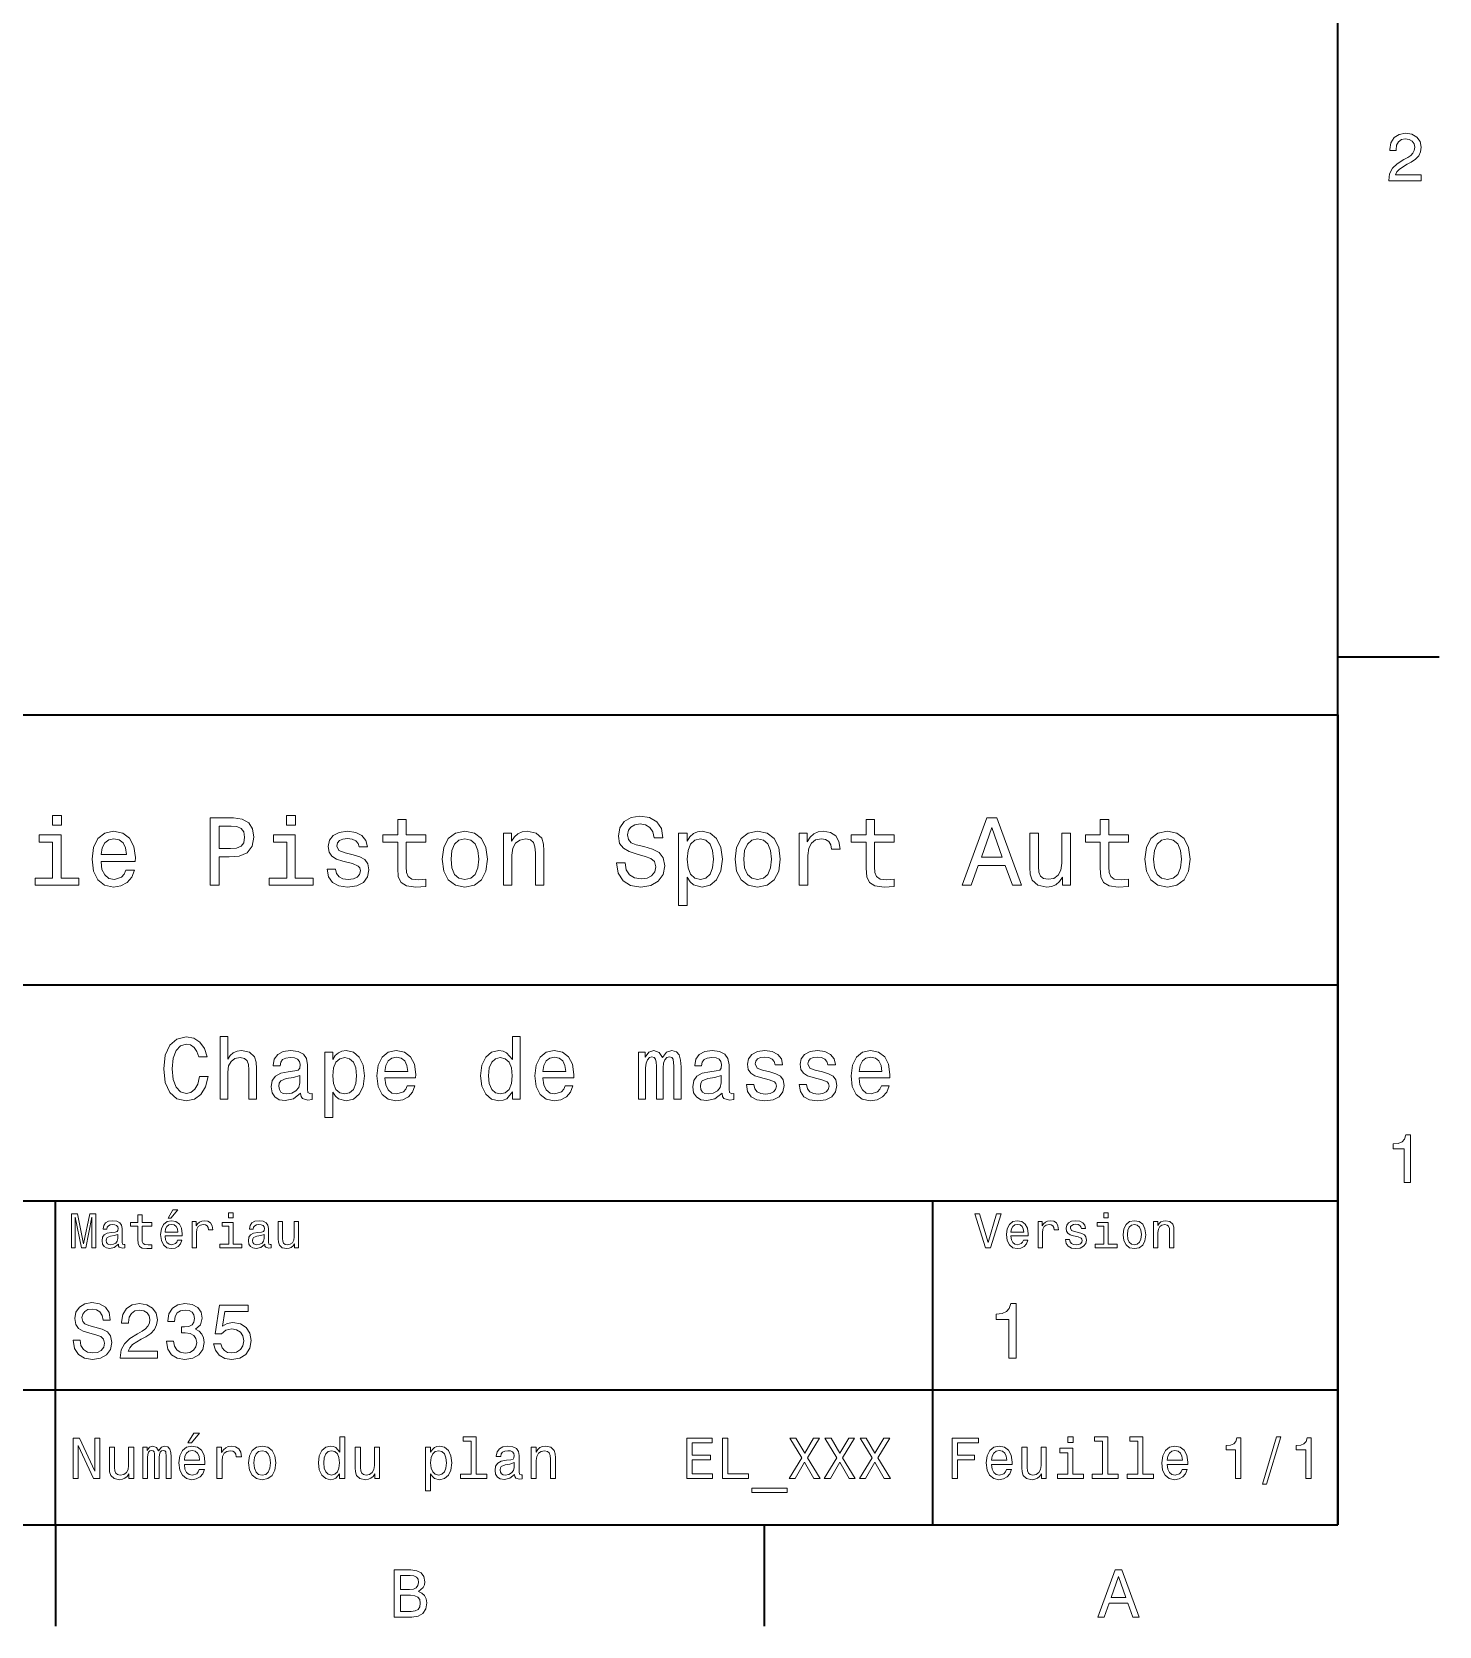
# Model space of a CAD drawing. Extents: x 0 to 420, y 0 to 297.
# Drawn here: x 313.3 to 417.5, y 2.5 to 120.6 of the extents above; entities that cross this region are included whole.
import ezdxf

# ---------------------------------------------------------------- set-up
doc = ezdxf.new("R2010")
doc.units = 0

msp = doc.modelspace()

# ---------------------------------------------------------------- linework, layer by layer
at = {"color": 7, "lineweight": 35}
for p, q in [((410, 10), (410, 287)), ((220, 70), (410, 70)), ((410, 70), (410, 10)), ((285, 50), (410, 50)), ((285, 34), (410, 34)), ((380, 10), (380, 34)), ((285, 20), (410, 20)), ((10, 10), (410, 10)), ((220, 10), (410, 10))]:
    msp.add_line(p, q, dxfattribs=at)
at = {"color": 7, "lineweight": 35, "ltscale": 0.1875}
for p, q in [((410, 74.300003), (417.5, 74.300003)), ((315, 10), (315, 2.5)), ((367.5, 10), (367.5, 2.5))]:
    msp.add_line(p, q, dxfattribs=at)
at = {"color": 7, "lineweight": 35, "ltscale": 0.35}
msp.add_line((315, 20), (315, 34), dxfattribs=at)
at = {"color": 7, "lineweight": 35, "ltscale": 0.25}
msp.add_line((315, 10), (315, 20), dxfattribs=at)
at = {"color": 7, "lineweight": 13}
for points in [[(413.76947, 109.566788), (416.175079, 109.566788), (416.175079, 110.000504), (414.273773, 110.000504), (414.3797, 110.237534), (414.561249, 110.434219), (415.121033, 110.79229), (415.418579, 110.943588), (415.751434, 111.160446), (415.988464, 111.412613), (416.124634, 111.710159), (416.175079, 112.048058), (416.089355, 112.471687), (415.852325, 112.804543), (415.489197, 113.016357), (415.020172, 113.092003), (414.536041, 113.006271), (414.167877, 112.769234), (413.930847, 112.390999), (413.850159, 111.891716), (413.850159, 111.821114), (414.309082, 111.821114), (414.309082, 111.861458), (414.354462, 112.204399), (414.490631, 112.456558), (414.707489, 112.617943), (414.994965, 112.673416), (415.287476, 112.622986), (415.504333, 112.496902), (415.645538, 112.300217), (415.695984, 112.053101), (415.660675, 111.821114), (415.56485, 111.624428), (415.403473, 111.452957), (415.181549, 111.301659), (414.884003, 111.140274), (414.389771, 110.827591), (414.041779, 110.494743), (413.835022, 110.091286), (413.76947, 109.581917)], [(315.439484, 62.554031), (314.76944, 62.554031), (314.76944, 61.833572), (315.439484, 61.833572)], [(326.462524, 57.381123), (327.125366, 57.381123), (327.125366, 59.492073), (327.860229, 59.492073), (328.602295, 59.528095), (329.193085, 59.780258), (329.574921, 60.270172), (329.70462, 60.940201), (329.60376, 61.559795), (329.315552, 62.013687), (328.840057, 62.287464), (328.19165, 62.381123), (326.462524, 62.381123)], [(328.011536, 61.76873), (328.443787, 61.725502), (328.760803, 61.588615), (328.94812, 61.336452), (329.01297, 60.940201), (328.940918, 60.522331), (328.746399, 60.270172), (328.414978, 60.140488), (327.96109, 60.104465), (327.125366, 60.104465), (327.125366, 61.76873)], [(332.788177, 62.554031), (332.118164, 62.554031), (332.118164, 61.833572), (332.788177, 61.833572)], [(340.353027, 60.579971), (340.353027, 58.64193), (340.39624, 58.015129), (340.597992, 57.582851), (341.001434, 57.330688), (341.685883, 57.244236), (342.43515, 57.280258), (342.43515, 57.827808), (341.887604, 57.78458), (341.390503, 57.842216), (341.123932, 58.022331), (341.008636, 58.324928), (340.98703, 58.75), (340.98703, 60.579971), (342.43515, 60.579971), (342.43515, 61.120316), (340.98703, 61.120316), (340.98703, 62.251438), (340.353027, 62.251438), (340.353027, 61.120316), (339.257935, 61.120316), (339.257935, 60.579971)], [(357.20462, 59.030979), (356.549011, 59.030979), (356.693085, 58.267288), (357.053314, 57.70533), (357.608063, 57.366714), (358.357361, 57.244236), (359.099426, 57.359509), (359.654175, 57.67651), (360.007202, 58.17363), (360.136902, 58.82925), (360.028809, 59.420029), (359.726227, 59.801872), (359.236328, 60.054031), (358.580688, 60.241352), (358.018738, 60.378242), (357.651306, 60.536743), (357.442383, 60.767288), (357.377533, 61.127522), (357.442383, 61.451729), (357.6297, 61.696686), (357.917877, 61.862389), (358.314117, 61.920029), (358.71759, 61.84798), (359.034576, 61.653458), (359.24353, 61.32925), (359.344391, 60.889767), (360, 60.889767), (360, 60.904179), (359.884735, 61.581409), (359.546112, 62.085732), (359.01297, 62.402737), (358.292511, 62.510807), (357.644104, 62.402737), (357.139771, 62.100143), (356.815552, 61.631844), (356.700287, 61.026657), (356.793945, 60.486309), (357.067719, 60.118874), (357.5, 59.873917), (358.09079, 59.6866), (358.674347, 59.520893), (359.113831, 59.362389), (359.380402, 59.131844), (359.47406, 58.757202), (359.387604, 58.375359), (359.164276, 58.087173), (358.825653, 57.907059), (358.386169, 57.849422), (357.896271, 57.928673), (357.521606, 58.159222), (357.283875, 58.533859)], [(375.050415, 60.579971), (375.050415, 58.64193), (375.093658, 58.015129), (375.29538, 57.582851), (375.698853, 57.330688), (376.383301, 57.244236), (377.132568, 57.280258), (377.132568, 57.827808), (376.585022, 57.78458), (376.087891, 57.842216), (375.82132, 58.022331), (375.706055, 58.324928), (375.684448, 58.75), (375.684448, 60.579971), (377.132568, 60.579971), (377.132568, 61.120316), (375.684448, 61.120316), (375.684448, 62.251438), (375.050415, 62.251438), (375.050415, 61.120316), (373.955322, 61.120316), (373.955322, 60.579971)], [(382.175781, 57.381123), (382.838623, 57.381123), (383.364563, 58.850864), (385.360229, 58.850864), (385.886169, 57.381123), (386.563416, 57.381123), (384.733429, 62.388329), (383.998566, 62.388329)], [(383.595093, 59.463257), (384.365997, 61.667866), (385.136902, 59.463257)], [(392.399109, 60.579971), (392.399109, 58.64193), (392.442352, 58.015129), (392.644073, 57.582851), (393.047546, 57.330688), (393.731995, 57.244236), (394.481262, 57.280258), (394.481262, 57.827808), (393.933716, 57.78458), (393.436584, 57.842216), (393.170013, 58.022331), (393.054749, 58.324928), (393.033142, 58.75), (393.033142, 60.579971), (394.481262, 60.579971), (394.481262, 61.120316), (393.033142, 61.120316), (393.033142, 62.251438), (392.399109, 62.251438), (392.399109, 61.120316), (391.304016, 61.120316), (391.304016, 60.579971)], [(315.417877, 57.914265), (315.417877, 61.120316), (313.789612, 61.120316), (313.789612, 60.579971), (314.783875, 60.579971), (314.783875, 57.914265), (313.48703, 57.914265), (313.48703, 57.381123), (316.729095, 57.381123), (316.729095, 57.914265)], [(318.371765, 59.131844), (320.907776, 59.131844), (320.914978, 59.427231), (320.799713, 60.255764), (320.482697, 60.875359), (319.978394, 61.25), (319.30835, 61.386887), (318.65274, 61.242794), (318.148407, 60.839336), (317.824219, 60.183716), (317.708923, 59.319164), (317.816986, 58.432995), (318.141205, 57.78458), (318.638336, 57.381123), (319.286743, 57.244236), (319.848694, 57.337894), (320.309784, 57.582851), (320.648407, 57.971901), (320.842926, 58.490631), (320.216125, 58.490631), (320.086456, 58.20245), (319.899139, 57.986309), (319.365997, 57.8134), (318.955322, 57.892651), (318.645538, 58.14481), (318.443787, 58.555473), (318.371765, 59.110229)], [(318.371765, 59.664986), (318.451019, 60.162102), (318.645538, 60.529537), (318.940918, 60.75288), (319.329956, 60.83213), (319.711823, 60.75288), (320.007202, 60.529537), (320.187317, 60.162102), (320.252167, 59.664986)], [(332.766571, 57.914265), (332.766571, 61.120316), (331.138336, 61.120316), (331.138336, 60.579971), (332.132568, 60.579971), (332.132568, 57.914265), (330.835724, 57.914265), (330.835724, 57.381123), (334.07782, 57.381123), (334.07782, 57.914265)], [(337.060516, 59.636166), (336.44812, 59.780258), (335.994232, 59.945965), (335.842926, 60.28458), (335.886169, 60.522331), (336.037476, 60.695244), (336.28241, 60.803314), (336.635437, 60.846542), (336.97406, 60.803314), (337.240631, 60.67363), (337.413544, 60.479107), (337.485596, 60.219738), (338.105194, 60.219738), (338.105194, 60.23415), (337.997131, 60.70245), (337.701721, 61.069885), (337.240631, 61.30043), (336.635437, 61.386887), (336.023041, 61.30043), (335.576355, 61.062679), (335.29538, 60.709652), (335.208923, 60.262966), (335.273773, 59.830688), (335.475494, 59.528095), (335.806915, 59.311958), (336.289612, 59.16066), (336.995667, 58.987751), (337.427948, 58.807636), (337.543213, 58.663544), (337.586456, 58.447407), (337.521606, 58.180836), (337.348694, 57.979107), (337.067719, 57.849422), (336.693085, 57.806194), (336.296814, 57.849422), (336.008636, 58.000721), (335.814117, 58.245674), (335.734863, 58.584293), (335.122467, 58.584293), (335.223328, 58.007923), (335.518738, 57.590057), (335.98703, 57.337894), (336.635437, 57.244236), (337.312683, 57.337894), (337.809814, 57.590057), (338.112396, 57.993515), (338.220459, 58.519451), (338.141205, 58.973343), (337.917877, 59.283138), (337.550415, 59.484871)], [(343.65274, 59.311958), (343.768005, 58.432995), (344.099426, 57.78458), (344.625366, 57.381123), (345.331421, 57.244236), (346.030273, 57.381123), (346.556213, 57.777374), (346.887604, 58.425793), (347.010101, 59.311958), (346.887604, 60.190922), (346.556213, 60.846542), (346.030273, 61.242794), (345.331421, 61.386887), (344.625366, 61.242794), (344.099426, 60.839336), (343.768005, 60.190922)], [(344.301147, 59.319164), (344.365997, 59.967579), (344.567719, 60.435879), (344.891937, 60.72406), (345.331421, 60.824928), (345.763702, 60.72406), (346.087891, 60.443081), (346.289612, 59.967579), (346.361664, 59.319164), (346.289612, 58.663544), (346.087891, 58.188038), (345.763702, 57.899853), (345.331421, 57.806194), (344.891937, 57.899853), (344.567719, 58.188038), (344.365997, 58.663544)], [(348.177246, 57.381123), (348.811249, 57.381123), (348.811249, 59.614552), (348.876099, 60.12608), (349.085022, 60.500717), (349.409241, 60.731266), (349.841492, 60.817722), (350.187317, 60.745674), (350.403473, 60.551151), (350.511536, 60.226944), (350.547546, 59.794666), (350.547546, 57.381123), (351.181549, 57.381123), (351.181549, 59.924351), (351.15274, 60.435879), (351.023071, 60.86095), (350.597992, 61.25), (349.93515, 61.386887), (349.567719, 61.336452), (349.257935, 61.199566), (348.991364, 60.969017), (348.78241, 60.659222), (348.78241, 61.25), (348.177246, 61.25)], [(361.786743, 60.652016), (361.786743, 61.25), (361.15274, 61.25), (361.15274, 55.882565), (361.786743, 55.882565), (361.786743, 57.971901), (362.010101, 57.633286), (362.262268, 57.409943), (362.896271, 57.244236), (363.501465, 57.381123), (363.976959, 57.791786), (364.286743, 58.440201), (364.402039, 59.319164), (364.286743, 60.190922), (363.976959, 60.839336), (363.501465, 61.242794), (362.896271, 61.386887), (362.550446, 61.343658), (362.255066, 61.206772), (362.002899, 60.976223)], [(362.788208, 57.8134), (362.363129, 57.907059), (362.053314, 58.195244), (361.858795, 58.663544), (361.793945, 59.319164), (361.858795, 59.967579), (362.053314, 60.435879), (362.363129, 60.716858), (362.788208, 60.817722), (363.177246, 60.716858), (363.48703, 60.428673), (363.68158, 59.960373), (363.753601, 59.319164), (363.68158, 58.67075), (363.48703, 58.195244), (363.177246, 57.907059)], [(365.338623, 59.311958), (365.453888, 58.432995), (365.785309, 57.78458), (366.311249, 57.381123), (367.017303, 57.244236), (367.716125, 57.381123), (368.242065, 57.777374), (368.573486, 58.425793), (368.695984, 59.311958), (368.573486, 60.190922), (368.242065, 60.846542), (367.716125, 61.242794), (367.017303, 61.386887), (366.311249, 61.242794), (365.785309, 60.839336), (365.453888, 60.190922)], [(365.98703, 59.319164), (366.05188, 59.967579), (366.253601, 60.435879), (366.57782, 60.72406), (367.017303, 60.824928), (367.449585, 60.72406), (367.773773, 60.443081), (367.975525, 59.967579), (368.047546, 59.319164), (367.975525, 58.663544), (367.773773, 58.188038), (367.449585, 57.899853), (367.017303, 57.806194), (366.57782, 57.899853), (366.253601, 58.188038), (366.05188, 58.663544)], [(370.100861, 57.381123), (370.734863, 57.381123), (370.734863, 59.592937), (370.799713, 60.12608), (370.994232, 60.507923), (371.311249, 60.738472), (371.736328, 60.817722), (372.053314, 60.767288), (372.291077, 60.623199), (372.435181, 60.378242), (372.485596, 60.046829), (373.126801, 60.046829), (373.040344, 60.630402), (372.802612, 61.048271), (372.406342, 61.30043), (371.865997, 61.386887), (371.498566, 61.32925), (371.181549, 61.185158), (370.900574, 60.940201), (370.677246, 60.608788), (370.677246, 61.25), (370.100861, 61.25)], [(390.194519, 61.25), (389.560516, 61.25), (389.560516, 59.016571), (389.488464, 58.497837), (389.279541, 58.123196), (388.955322, 57.892651), (388.530243, 57.820602), (388.19165, 57.878242), (387.975494, 58.051151), (387.853027, 58.346542), (387.824219, 58.764408), (387.824219, 61.25), (387.190186, 61.25), (387.190186, 58.706772), (387.211792, 58.195244), (387.348694, 57.770172), (387.766571, 57.381123), (388.436584, 57.244236), (388.796814, 57.294666), (389.106628, 57.424351), (389.373199, 57.647694), (389.589325, 57.971901), (389.589325, 57.381123), (390.194519, 57.381123)], [(395.698853, 59.311958), (395.814117, 58.432995), (396.145508, 57.78458), (396.671448, 57.381123), (397.377502, 57.244236), (398.076355, 57.381123), (398.602295, 57.777374), (398.933716, 58.425793), (399.056183, 59.311958), (398.933716, 60.190922), (398.602295, 60.846542), (398.076355, 61.242794), (397.377502, 61.386887), (396.671448, 61.242794), (396.145508, 60.839336), (395.814117, 60.190922)], [(396.34726, 59.319164), (396.412109, 59.967579), (396.613831, 60.435879), (396.938019, 60.72406), (397.377502, 60.824928), (397.809784, 60.72406), (398.134003, 60.443081), (398.335724, 59.967579), (398.407776, 59.319164), (398.335724, 58.663544), (398.134003, 58.188038), (397.809784, 57.899853), (397.377502, 57.806194), (396.938019, 57.899853), (396.613831, 58.188038), (396.412109, 58.663544)], [(325.677948, 43.203171), (325.548248, 42.658501), (325.33429, 42.269451), (325.036011, 42.029537), (324.685883, 41.951729), (324.264404, 42.068443), (323.933716, 42.418587), (323.713257, 42.989193), (323.641907, 43.780258), (323.713257, 44.564842), (323.927216, 45.14193), (324.257904, 45.492073), (324.685883, 45.615273), (324.997101, 45.55043), (325.26297, 45.368874), (325.470459, 45.077087), (325.613098, 44.675072), (326.229095, 44.675072), (326.034576, 45.291065), (325.697388, 45.757923), (325.23703, 46.049709), (324.685883, 46.153458), (323.998535, 45.991352), (323.473328, 45.537464), (323.136169, 44.791786), (323.01944, 43.780258), (323.136169, 42.76873), (323.473328, 42.023052), (323.998535, 41.562679), (324.685883, 41.407059), (325.288879, 41.530258), (325.775208, 41.873917), (326.118866, 42.438038), (326.300415, 43.203171)], [(327.188751, 41.530258), (327.759369, 41.530258), (327.759369, 43.540344), (327.817719, 44.000721), (328.005737, 44.337894), (328.297546, 44.545387), (328.686584, 44.623199), (328.997833, 44.558357), (329.192352, 44.383286), (329.289612, 44.091499), (329.322021, 43.70245), (329.322021, 41.530258), (329.892639, 41.530258), (329.892639, 43.819164), (329.866699, 44.279537), (329.75, 44.662102), (329.367432, 45.012245), (328.770874, 45.135445), (328.446686, 45.090057), (328.167847, 44.966858), (327.934418, 44.772331), (327.759369, 44.506485), (327.759369, 46.185879), (327.188751, 46.185879)], [(348.845825, 42.068443), (348.845825, 41.530258), (349.416412, 41.530258), (349.416412, 46.185879), (348.852295, 46.185879), (348.852295, 44.480545), (348.417847, 44.973343), (348.152008, 45.090057), (347.84726, 45.135445), (347.296112, 45.005764), (346.868134, 44.642651), (346.589325, 44.059078), (346.492065, 43.274494), (346.589325, 42.489914), (346.868134, 41.899857), (347.296112, 41.530258), (347.84726, 41.407059), (348.152008, 41.45245), (348.424347, 41.569164)], [(333.160645, 41.98415), (333.160645, 41.964695), (333.193085, 41.744236), (333.290344, 41.588615), (333.698822, 41.465416), (334.016571, 41.517288), (334.016571, 41.958214), (333.880402, 41.938759), (333.698822, 42.023052), (333.666412, 42.282421), (333.666412, 44.085014), (333.588593, 44.545387), (333.361664, 44.869595), (332.966125, 45.064121), (332.408478, 45.135445), (331.863831, 45.057636), (331.461792, 44.837173), (331.208923, 44.493515), (331.124634, 44.039623), (331.124634, 44.000721), (331.636871, 44.000721), (331.682251, 44.273052), (331.824921, 44.467579), (332.05835, 44.584293), (332.389038, 44.629681), (332.706757, 44.59726), (332.933716, 44.5), (333.069885, 44.331409), (333.115265, 44.09798), (333.089325, 43.825645), (332.985565, 43.68948), (332.726227, 43.624638), (332.239899, 43.572765), (331.682251, 43.456051), (331.286743, 43.248558), (331.053314, 42.924351), (330.981964, 42.444523), (331.046814, 42.016571), (331.247833, 41.698845), (331.572021, 41.497837), (332.01944, 41.426514), (332.622467, 41.562679)], [(335.533844, 44.474064), (335.533844, 45.012245), (334.963257, 45.012245), (334.963257, 40.181557), (335.533844, 40.181557), (335.533844, 42.061958), (335.734863, 41.757202), (335.961792, 41.556194), (336.53241, 41.407059), (337.077087, 41.530258), (337.505035, 41.899857), (337.783844, 42.483429), (337.887604, 43.274494), (337.783844, 44.059078), (337.505035, 44.642651), (337.077087, 45.005764), (336.53241, 45.135445), (336.221161, 45.096542), (335.955322, 44.973343), (335.728363, 44.76585)], [(339.398407, 43.105907), (341.680817, 43.105907), (341.687317, 43.371758), (341.583557, 44.117435), (341.298248, 44.675072), (340.84436, 45.012245), (340.241333, 45.135445), (339.651276, 45.005764), (339.197388, 44.642651), (338.905609, 44.052593), (338.801849, 43.274494), (338.899109, 42.476944), (339.190918, 41.893372), (339.638306, 41.530258), (340.221893, 41.407059), (340.727661, 41.491352), (341.142639, 41.711815), (341.447388, 42.061958), (341.622467, 42.528816), (341.05835, 42.528816), (340.94162, 42.269451), (340.773041, 42.074928), (340.293213, 41.919308), (339.923615, 41.990631), (339.644806, 42.217579), (339.463257, 42.587173), (339.398407, 43.086452)], [(351.108765, 43.105907), (353.391205, 43.105907), (353.397675, 43.371758), (353.293945, 44.117435), (353.008636, 44.675072), (352.554749, 45.012245), (351.951721, 45.135445), (351.361664, 45.005764), (350.907776, 44.642651), (350.615967, 44.052593), (350.512238, 43.274494), (350.609497, 42.476944), (350.901276, 41.893372), (351.348694, 41.530258), (351.932251, 41.407059), (352.438019, 41.491352), (352.853027, 41.711815), (353.157776, 42.061958), (353.332855, 42.528816), (352.768707, 42.528816), (352.652008, 42.269451), (352.483429, 42.074928), (352.003601, 41.919308), (351.634003, 41.990631), (351.355164, 42.217579), (351.173615, 42.587173), (351.108765, 43.086452)], [(358.189453, 41.530258), (358.714691, 41.530258), (358.714691, 43.858067), (358.747101, 44.208214), (358.84436, 44.461094), (358.9935, 44.610229), (359.188019, 44.668587), (359.343658, 44.616714), (359.447388, 44.48703), (359.499268, 44.266571), (359.518707, 43.974781), (359.518707, 41.530258), (360.011505, 41.530258), (360.011505, 43.858067), (360.043945, 44.201729), (360.141205, 44.454609), (360.296814, 44.610229), (360.491333, 44.668587), (360.646973, 44.616714), (360.750702, 44.48703), (360.815552, 43.974781), (360.815552, 41.530258), (361.340759, 41.530258), (361.340759, 43.935879), (361.30835, 44.435158), (361.20459, 44.817722), (360.997101, 45.051151), (360.659943, 45.135445), (360.264404, 45.005764), (359.959656, 44.629681), (359.719727, 44.999279), (359.317719, 45.135445), (358.94812, 45.005764), (358.695221, 44.642651), (358.695221, 45.012245), (358.189453, 45.012245)], [(364.388306, 41.98415), (364.388306, 41.964695), (364.420746, 41.744236), (364.518005, 41.588615), (364.926514, 41.465416), (365.244232, 41.517288), (365.244232, 41.958214), (365.108063, 41.938759), (364.926514, 42.023052), (364.894073, 42.282421), (364.894073, 44.085014), (364.816284, 44.545387), (364.589325, 44.869595), (364.193787, 45.064121), (363.636169, 45.135445), (363.091492, 45.057636), (362.689453, 44.837173), (362.436584, 44.493515), (362.352295, 44.039623), (362.352295, 44.000721), (362.864532, 44.000721), (362.909912, 44.273052), (363.052582, 44.467579), (363.286011, 44.584293), (363.616699, 44.629681), (363.934418, 44.59726), (364.161377, 44.5), (364.297546, 44.331409), (364.342926, 44.09798), (364.316986, 43.825645), (364.213257, 43.68948), (363.953888, 43.624638), (363.46756, 43.572765), (362.909912, 43.456051), (362.514404, 43.248558), (362.280975, 42.924351), (362.209656, 42.444523), (362.274475, 42.016571), (362.475494, 41.698845), (362.799683, 41.497837), (363.247101, 41.426514), (363.850128, 41.562679)], [(367.92865, 43.559795), (367.377502, 43.68948), (366.968994, 43.838615), (366.832825, 44.143372), (366.871735, 44.357346), (367.007904, 44.512966), (367.228363, 44.610229), (367.546082, 44.649136), (367.850861, 44.610229), (368.090759, 44.493515), (368.246399, 44.318443), (368.311218, 44.085014), (368.868866, 44.085014), (368.868866, 44.09798), (368.771606, 44.519451), (368.505737, 44.850143), (368.090759, 45.057636), (367.546082, 45.135445), (366.994934, 45.057636), (366.592926, 44.843658), (366.340027, 44.525936), (366.262238, 44.123917), (366.320587, 43.734871), (366.502136, 43.462536), (366.800415, 43.268009), (367.234863, 43.131844), (367.8703, 42.976223), (368.259338, 42.814121), (368.363098, 42.684437), (368.402008, 42.489914), (368.343658, 42.25), (368.188019, 42.068443), (367.93515, 41.951729), (367.597961, 41.912823), (367.241333, 41.951729), (366.981964, 42.087894), (366.806915, 42.308357), (366.735565, 42.61311), (366.184418, 42.61311), (366.275208, 42.094379), (366.541046, 41.7183), (366.962524, 41.491352), (367.546082, 41.407059), (368.155609, 41.491352), (368.603027, 41.7183), (368.875336, 42.081409), (368.972595, 42.554752), (368.901276, 42.963257), (368.700287, 43.242073), (368.369568, 43.42363)], [(371.832123, 43.559795), (371.280975, 43.68948), (370.872467, 43.838615), (370.736298, 44.143372), (370.775208, 44.357346), (370.911377, 44.512966), (371.131836, 44.610229), (371.449554, 44.649136), (371.754303, 44.610229), (371.994232, 44.493515), (372.149841, 44.318443), (372.214691, 44.085014), (372.772308, 44.085014), (372.772308, 44.09798), (372.675049, 44.519451), (372.40921, 44.850143), (371.994232, 45.057636), (371.449554, 45.135445), (370.898407, 45.057636), (370.496399, 44.843658), (370.2435, 44.525936), (370.16568, 44.123917), (370.22406, 43.734871), (370.405609, 43.462536), (370.703888, 43.268009), (371.138306, 43.131844), (371.773773, 42.976223), (372.162811, 42.814121), (372.266541, 42.684437), (372.30545, 42.489914), (372.247101, 42.25), (372.091492, 42.068443), (371.838593, 41.951729), (371.501434, 41.912823), (371.144806, 41.951729), (370.885437, 42.087894), (370.710358, 42.308357), (370.639038, 42.61311), (370.087891, 42.61311), (370.17865, 42.094379), (370.444519, 41.7183), (370.865967, 41.491352), (371.449554, 41.407059), (372.059052, 41.491352), (372.50647, 41.7183), (372.778809, 42.081409), (372.876068, 42.554752), (372.804749, 42.963257), (372.603729, 43.242073), (372.273041, 43.42363)], [(374.529541, 43.105907), (376.811951, 43.105907), (376.81842, 43.371758), (376.714691, 44.117435), (376.429382, 44.675072), (375.975494, 45.012245), (375.372467, 45.135445), (374.78241, 45.005764), (374.328522, 44.642651), (374.036743, 44.052593), (373.932983, 43.274494), (374.030243, 42.476944), (374.322021, 41.893372), (374.76944, 41.530258), (375.353027, 41.407059), (375.858765, 41.491352), (376.273773, 41.711815), (376.578522, 42.061958), (376.753601, 42.528816), (376.189453, 42.528816), (376.072754, 42.269451), (375.904175, 42.074928), (375.424347, 41.919308), (375.054749, 41.990631), (374.775909, 42.217579), (374.59436, 42.587173), (374.529541, 43.086452)], [(336.43515, 41.919308), (336.052582, 42.003601), (335.773773, 42.262966), (335.598694, 42.684437), (335.540344, 43.274494), (335.598694, 43.858067), (335.773773, 44.279537), (336.052582, 44.532421), (336.43515, 44.623199), (336.785278, 44.532421), (337.064117, 44.273052), (337.239197, 43.851585), (337.304016, 43.274494), (337.239197, 42.690922), (337.064117, 42.262966), (336.785278, 42.003601)], [(339.398407, 43.585735), (339.469727, 44.033138), (339.644806, 44.363831), (339.910645, 44.564842), (340.260803, 44.636166), (340.604462, 44.564842), (340.8703, 44.363831), (341.03241, 44.033138), (341.090759, 43.585735)], [(347.944519, 44.623199), (348.320587, 44.532421), (348.605896, 44.279537), (348.774475, 43.858067), (348.839325, 43.274494), (348.774475, 42.684437), (348.605896, 42.262966), (348.320587, 42.003601), (347.944519, 41.919308), (347.587891, 42.003601), (347.315552, 42.262966), (347.134003, 42.690922), (347.075623, 43.274494), (347.134003, 43.851585), (347.315552, 44.273052), (347.587891, 44.532421)], [(351.108765, 43.585735), (351.180115, 44.033138), (351.355164, 44.363831), (351.621033, 44.564842), (351.971161, 44.636166), (352.314819, 44.564842), (352.580688, 44.363831), (352.742798, 44.033138), (352.801147, 43.585735)], [(374.529541, 43.585735), (374.600861, 44.033138), (374.775909, 44.363831), (375.041779, 44.564842), (375.391907, 44.636166), (375.735565, 44.564842), (376.001434, 44.363831), (376.163513, 44.033138), (376.221893, 43.585735)], [(333.095825, 42.749279), (333.018005, 42.412102), (332.810516, 42.152737), (332.499268, 41.98415), (332.116699, 41.925793), (331.8703, 41.958214), (331.695221, 42.061958), (331.584991, 42.243515), (331.552582, 42.496395), (331.578522, 42.723343), (331.682251, 42.885445), (332.09726, 43.067001), (332.622467, 43.14481), (333.095825, 43.30043)], [(364.323486, 42.749279), (364.245667, 42.412102), (364.038177, 42.152737), (363.726929, 41.98415), (363.34436, 41.925793), (363.097961, 41.958214), (362.922913, 42.061958), (362.812683, 42.243515), (362.780243, 42.496395), (362.806183, 42.723343), (362.909912, 42.885445), (363.324921, 43.067001), (363.850128, 43.14481), (364.323486, 43.30043)], [(414.909241, 35.366787), (415.368164, 35.366787), (415.368164, 38.892002), (415.025208, 38.892002), (414.934448, 38.584366), (414.752899, 38.377594), (414.475525, 38.256557), (414.092224, 38.216209), (414.092224, 37.858143), (414.909241, 37.858143)], [(323.341492, 32.728386), (323.554047, 32.728386), (324.054749, 33.340778), (323.701721, 33.340778)], [(328.161377, 33.117435), (327.826355, 33.117435), (327.826355, 32.757202), (328.161377, 32.757202)], [(392.992798, 33.117435), (392.657776, 33.117435), (392.657776, 32.757202), (392.992798, 32.757202)], [(316.183716, 30.530979), (316.46109, 30.530979), (316.46109, 32.80043), (316.929382, 30.530979), (317.239197, 30.530979), (317.703888, 32.80043), (317.703888, 30.530979), (317.984863, 30.530979), (317.984863, 33.030979), (317.54538, 33.030979), (317.08429, 30.826368), (316.626801, 33.030979), (316.183716, 33.030979)], [(319.656342, 30.78314), (319.656342, 30.772333), (319.674347, 30.649855), (319.728394, 30.5634), (319.955322, 30.494957), (320.131836, 30.523775), (320.131836, 30.768732), (320.056183, 30.757925), (319.955322, 30.804754), (319.937317, 30.948847), (319.937317, 31.950287), (319.894104, 32.206051), (319.768005, 32.386166), (319.548279, 32.494236), (319.238464, 32.533859), (318.935883, 32.490635), (318.712524, 32.368156), (318.572052, 32.177231), (318.525208, 31.925072), (318.525208, 31.903458), (318.809784, 31.903458), (318.835022, 32.054756), (318.914276, 32.162823), (319.043945, 32.227665), (319.227661, 32.25288), (319.404175, 32.234871), (319.530273, 32.180836), (319.605896, 32.087173), (319.631134, 31.957493), (319.61673, 31.806194), (319.559082, 31.730547), (319.414978, 31.694523), (319.144806, 31.665705), (318.835022, 31.600864), (318.615265, 31.48559), (318.485596, 31.305475), (318.445953, 31.038904), (318.481995, 30.801151), (318.593658, 30.62464), (318.773773, 30.512968), (319.022339, 30.473343), (319.357361, 30.54899)], [(321.100861, 32.130402), (321.100861, 31.161383), (321.122467, 30.847982), (321.223328, 30.631844), (321.425079, 30.505762), (321.767303, 30.462536), (322.141937, 30.480547), (322.141937, 30.754322), (321.868164, 30.732708), (321.619598, 30.761526), (321.486298, 30.851583), (321.42868, 31.002882), (321.417877, 31.215418), (321.417877, 32.130402), (322.141937, 32.130402), (322.141937, 32.400574), (321.417877, 32.400574), (321.417877, 32.966137), (321.100861, 32.966137), (321.100861, 32.400574), (320.553314, 32.400574), (320.553314, 32.130402)], [(323.121765, 31.40634), (324.389771, 31.40634), (324.393372, 31.554033), (324.335724, 31.9683), (324.177246, 32.278099), (323.925079, 32.465416), (323.590057, 32.533859), (323.262238, 32.461815), (323.010101, 32.260086), (322.847992, 31.932276), (322.790344, 31.5), (322.844391, 31.056915), (323.00647, 30.732708), (323.255035, 30.530979), (323.579254, 30.462536), (323.860229, 30.509365), (324.09079, 30.631844), (324.260101, 30.826368), (324.357361, 31.085733), (324.043945, 31.085733), (323.979095, 30.941643), (323.885437, 30.833572), (323.618866, 30.747118), (323.413544, 30.786743), (323.258636, 30.912823), (323.157776, 31.118155), (323.121765, 31.395533)], [(323.121765, 31.672911), (323.161377, 31.921469), (323.258636, 32.105186), (323.406342, 32.216858), (323.600861, 32.256485), (323.791779, 32.216858), (323.939484, 32.105186), (324.029541, 31.921469), (324.061951, 31.672911)], [(325.131836, 30.530979), (325.448853, 30.530979), (325.448853, 31.636887), (325.481262, 31.903458), (325.578522, 32.094379), (325.73703, 32.209652), (325.949554, 32.249279), (326.108063, 32.224064), (326.226959, 32.152016), (326.298981, 32.029537), (326.324219, 31.863832), (326.644806, 31.863832), (326.601593, 32.155621), (326.482697, 32.364552), (326.284576, 32.490635), (326.014404, 32.533859), (325.830688, 32.505043), (325.67218, 32.432995), (325.531708, 32.310516), (325.420044, 32.144814), (325.420044, 32.465416), (325.131836, 32.465416)], [(328.150574, 30.79755), (328.150574, 32.400574), (327.336456, 32.400574), (327.336456, 32.130402), (327.833588, 32.130402), (327.833588, 30.79755), (327.18515, 30.79755), (327.18515, 30.530979), (328.806183, 30.530979), (328.806183, 30.79755)], [(330.499268, 30.78314), (330.499268, 30.772333), (330.517303, 30.649855), (330.57132, 30.5634), (330.798279, 30.494957), (330.974792, 30.523775), (330.974792, 30.768732), (330.899139, 30.757925), (330.798279, 30.804754), (330.780273, 30.948847), (330.780273, 31.950287), (330.73703, 32.206051), (330.610962, 32.386166), (330.391205, 32.494236), (330.081421, 32.533859), (329.778809, 32.490635), (329.555481, 32.368156), (329.414978, 32.177231), (329.368164, 31.925072), (329.368164, 31.903458), (329.65274, 31.903458), (329.677948, 32.054756), (329.757202, 32.162823), (329.886902, 32.227665), (330.070618, 32.25288), (330.247131, 32.234871), (330.373199, 32.180836), (330.448853, 32.087173), (330.47406, 31.957493), (330.459656, 31.806194), (330.402008, 31.730547), (330.257935, 31.694523), (329.987762, 31.665705), (329.677948, 31.600864), (329.458221, 31.48559), (329.328522, 31.305475), (329.28891, 31.038904), (329.324921, 30.801151), (329.436584, 30.62464), (329.616699, 30.512968), (329.865265, 30.473343), (330.200287, 30.54899)], [(333.010071, 32.465416), (332.693085, 32.465416), (332.693085, 31.348703), (332.657074, 31.089336), (332.552582, 30.902016), (332.390503, 30.786743), (332.177948, 30.750719), (332.008636, 30.779539), (331.900574, 30.865993), (331.839325, 31.013687), (331.824921, 31.222622), (331.824921, 32.465416), (331.507935, 32.465416), (331.507935, 31.193804), (331.518738, 30.93804), (331.587189, 30.725504), (331.796112, 30.530979), (332.131134, 30.462536), (332.311249, 30.487751), (332.466125, 30.552593), (332.599426, 30.664265), (332.707489, 30.826368), (332.707489, 30.530979), (333.010071, 30.530979)], [(384.71109, 33.03458), (384.08429, 30.905619), (383.439484, 33.03458), (383.09726, 33.03458), (383.904175, 30.530979), (384.264404, 30.530979), (385.053314, 33.03458)], [(385.784576, 31.40634), (387.052582, 31.40634), (387.056183, 31.554033), (386.998566, 31.9683), (386.840057, 32.278099), (386.587891, 32.465416), (386.252869, 32.533859), (385.925079, 32.461815), (385.672913, 32.260086), (385.510803, 31.932276), (385.453156, 31.5), (385.507202, 31.056915), (385.669312, 30.732708), (385.917877, 30.530979), (386.242065, 30.462536), (386.523041, 30.509365), (386.753601, 30.631844), (386.922913, 30.826368), (387.020172, 31.085733), (386.706787, 31.085733), (386.641937, 30.941643), (386.548279, 30.833572), (386.281708, 30.747118), (386.076355, 30.786743), (385.921478, 30.912823), (385.820618, 31.118155), (385.784576, 31.395533)], [(385.784576, 31.672911), (385.824219, 31.921469), (385.921478, 32.105186), (386.069153, 32.216858), (386.263702, 32.256485), (386.45462, 32.216858), (386.602295, 32.105186), (386.692352, 31.921469), (386.724792, 31.672911)], [(387.794678, 30.530979), (388.111664, 30.530979), (388.111664, 31.636887), (388.144104, 31.903458), (388.241364, 32.094379), (388.399841, 32.209652), (388.612396, 32.249279), (388.770905, 32.224064), (388.889771, 32.152016), (388.961823, 32.029537), (388.98703, 31.863832), (389.307648, 31.863832), (389.264404, 32.155621), (389.145538, 32.364552), (388.947418, 32.490635), (388.677246, 32.533859), (388.49353, 32.505043), (388.335022, 32.432995), (388.194519, 32.310516), (388.082855, 32.144814), (388.082855, 32.465416), (387.794678, 32.465416)], [(390.791779, 31.658501), (390.485596, 31.730547), (390.258636, 31.8134), (390.182983, 31.982708), (390.20462, 32.101585), (390.280273, 32.188038), (390.40274, 32.242073), (390.579254, 32.263687), (390.748566, 32.242073), (390.881836, 32.177231), (390.968292, 32.079971), (391.004333, 31.950287), (391.314117, 31.950287), (391.314117, 31.957493), (391.260101, 32.191643), (391.112396, 32.375359), (390.881836, 32.490635), (390.579254, 32.533859), (390.273041, 32.490635), (390.049713, 32.371758), (389.90921, 32.195244), (389.865997, 31.971901), (389.898407, 31.755764), (389.999268, 31.604465), (390.164978, 31.496397), (390.406342, 31.420748), (390.759369, 31.334293), (390.975494, 31.244236), (391.033142, 31.17219), (391.054749, 31.064121), (391.022339, 30.930836), (390.935883, 30.829971), (390.79538, 30.765129), (390.608063, 30.743515), (390.409943, 30.765129), (390.265839, 30.840778), (390.168579, 30.963255), (390.128967, 31.132565), (389.822754, 31.132565), (389.873199, 30.844379), (390.020905, 30.635447), (390.255035, 30.509365), (390.579254, 30.462536), (390.917877, 30.509365), (391.166412, 30.635447), (391.317719, 30.837175), (391.371765, 31.100143), (391.332123, 31.327089), (391.220459, 31.481987), (391.036743, 31.582851)], [(392.981995, 30.79755), (392.981995, 32.400574), (392.167877, 32.400574), (392.167877, 32.130402), (392.664978, 32.130402), (392.664978, 30.79755), (392.016571, 30.79755), (392.016571, 30.530979), (393.637604, 30.530979), (393.637604, 30.79755)], [(394.087891, 31.496397), (394.145538, 31.056915), (394.311249, 30.732708), (394.574219, 30.530979), (394.927246, 30.462536), (395.276672, 30.530979), (395.539612, 30.729107), (395.705322, 31.053314), (395.766571, 31.496397), (395.705322, 31.935879), (395.539612, 32.263687), (395.276672, 32.461815), (394.927246, 32.533859), (394.574219, 32.461815), (394.311249, 32.260086), (394.145538, 31.935879)], [(394.412109, 31.5), (394.444519, 31.824207), (394.54538, 32.058357), (394.707489, 32.20245), (394.927246, 32.25288), (395.143372, 32.20245), (395.305481, 32.061958), (395.406342, 31.824207), (395.442352, 31.5), (395.406342, 31.17219), (395.305481, 30.934437), (395.143372, 30.790344), (394.927246, 30.743515), (394.707489, 30.790344), (394.54538, 30.934437), (394.444519, 31.17219)], [(396.350159, 30.530979), (396.667145, 30.530979), (396.667145, 31.647694), (396.699554, 31.903458), (396.804047, 32.090778), (396.966125, 32.206051), (397.182281, 32.249279), (397.355194, 32.213257), (397.463257, 32.115993), (397.517303, 31.95389), (397.535309, 31.737751), (397.535309, 30.530979), (397.852295, 30.530979), (397.852295, 31.802593), (397.837891, 32.058357), (397.773041, 32.270893), (397.560516, 32.465416), (397.229095, 32.533859), (397.04538, 32.508644), (396.890503, 32.440201), (396.757202, 32.324928), (396.65274, 32.170029), (396.65274, 32.465416), (396.350159, 32.465416)], [(319.620331, 31.208212), (319.577087, 31.020893), (319.461823, 30.876801), (319.28891, 30.78314), (319.076355, 30.750719), (318.939484, 30.768732), (318.842224, 30.826368), (318.780975, 30.927233), (318.76297, 31.067722), (318.777374, 31.193804), (318.835022, 31.283861), (319.065552, 31.384726), (319.357361, 31.427954), (319.620331, 31.514408)], [(330.463257, 31.208212), (330.420044, 31.020893), (330.304749, 30.876801), (330.131836, 30.78314), (329.919312, 30.750719), (329.78241, 30.768732), (329.68515, 30.826368), (329.623932, 30.927233), (329.605896, 31.067722), (329.620331, 31.193804), (329.677948, 31.283861), (329.908508, 31.384726), (330.200287, 31.427954), (330.463257, 31.514408)], [(316.824219, 23.680117), (316.299713, 23.680117), (316.414978, 23.069164), (316.703156, 22.619596), (317.146973, 22.348703), (317.746399, 22.250721), (318.340057, 22.342941), (318.783875, 22.596542), (319.066284, 22.994238), (319.170044, 23.518732), (319.083588, 23.991356), (318.841492, 24.296831), (318.449554, 24.49856), (317.925079, 24.648417), (317.475494, 24.757925), (317.181549, 24.884727), (317.014404, 25.069164), (316.962524, 25.357349), (317.014404, 25.616714), (317.164276, 25.812681), (317.394806, 25.945246), (317.711823, 25.991356), (318.034576, 25.933718), (318.288177, 25.778099), (318.455322, 25.518732), (318.536011, 25.167149), (319.060516, 25.167149), (319.060516, 25.178675), (318.968292, 25.720463), (318.697418, 26.12392), (318.270905, 26.377522), (317.694519, 26.463978), (317.175781, 26.377522), (316.772339, 26.135448), (316.51297, 25.760807), (316.420746, 25.276657), (316.495667, 24.844381), (316.714691, 24.550434), (317.060516, 24.354467), (317.533142, 24.204613), (318, 24.072046), (318.351593, 23.945246), (318.56485, 23.760807), (318.639771, 23.461096), (318.570618, 23.155621), (318.391937, 22.925074), (318.121033, 22.780981), (317.76944, 22.734871), (317.377533, 22.798271), (317.07782, 22.98271), (316.887604, 23.282421)], [(319.798279, 22.360231), (322.547546, 22.360231), (322.547546, 22.855909), (320.374634, 22.855909), (320.495667, 23.126802), (320.703156, 23.351585), (321.342926, 23.760807), (321.682983, 23.933718), (322.063416, 24.181557), (322.33429, 24.469742), (322.489899, 24.809799), (322.547546, 25.195967), (322.449554, 25.680117), (322.17868, 26.06052), (321.763702, 26.302595), (321.227661, 26.38905), (320.674347, 26.291067), (320.253601, 26.020174), (319.982697, 25.587896), (319.890503, 25.017292), (319.890503, 24.9366), (320.414978, 24.9366), (320.414978, 24.98271), (320.466858, 25.374641), (320.622467, 25.662825), (320.870331, 25.847263), (321.198853, 25.910664), (321.533142, 25.853027), (321.780975, 25.708935), (321.942352, 25.48415), (322, 25.201729), (321.959656, 24.9366), (321.850159, 24.711817), (321.66571, 24.51585), (321.412109, 24.342941), (321.072052, 24.158503), (320.507202, 23.801153), (320.109497, 23.42075), (319.873199, 22.959656), (319.798279, 22.377522)], [(323.221893, 23.616716), (323.221893, 23.57637), (323.314117, 23.023056), (323.585022, 22.60807), (324.011536, 22.342941), (324.576355, 22.244957), (325.175781, 22.342941), (325.625366, 22.596542), (325.913544, 23), (326.017303, 23.518732), (325.971191, 23.858791), (325.844391, 24.135448), (325.636902, 24.348703), (325.360229, 24.504324), (325.734863, 24.815563), (325.867432, 25.311239), (325.780975, 25.760807), (325.533142, 26.100864), (325.129669, 26.314121), (324.576355, 26.38905), (324.057648, 26.296831), (323.659943, 26.043228), (323.400574, 25.639771), (323.314117, 25.103746), (323.314117, 25.063402), (323.827087, 25.063402), (323.873199, 25.432278), (324.023041, 25.697407), (324.265137, 25.858791), (324.605194, 25.916428), (324.904907, 25.870317), (325.123932, 25.749281), (325.25647, 25.553314), (325.30835, 25.288185), (325.25647, 25.005764), (325.118164, 24.815563), (324.876068, 24.700289), (324.547546, 24.665707), (324.322754, 24.671471), (324.322754, 24.216139), (324.605194, 24.227667), (324.968292, 24.175793), (325.239197, 24.037464), (325.400574, 23.812681), (325.458221, 23.518732), (325.394806, 23.184439), (325.227661, 22.9366), (324.962524, 22.780981), (324.610962, 22.729107), (324.247833, 22.786745), (323.982697, 22.959656), (323.815552, 23.236313), (323.752167, 23.616716)], [(326.714691, 23.40346), (326.841492, 22.930836), (327.123932, 22.56196), (327.53891, 22.331413), (328.069153, 22.244957), (328.651306, 22.348703), (329.106628, 22.631124), (329.394806, 23.080692), (329.504333, 23.657061), (329.406342, 24.193085), (329.129669, 24.613834), (328.697418, 24.884727), (328.138336, 24.98271), (327.706055, 24.913546), (327.371765, 24.723343), (327.533142, 25.801153), (329.285309, 25.801153), (329.285309, 26.273777), (327.146973, 26.273777), (326.829956, 24.152739), (327.291077, 24.152739), (327.625366, 24.423632), (328.05188, 24.521614), (328.420746, 24.458214), (328.703156, 24.273777), (328.881836, 23.991356), (328.945251, 23.628242), (328.881836, 23.265131), (328.697418, 22.98271), (328.414978, 22.804035), (328.05188, 22.740635), (327.746399, 22.780981), (327.510071, 22.913546), (327.337189, 23.121038), (327.250732, 23.40346)], [(385.631134, 22.360231), (386.155609, 22.360231), (386.155609, 26.38905), (385.763702, 26.38905), (385.659943, 26.037464), (385.452454, 25.801153), (385.135437, 25.662825), (384.697418, 25.616714), (384.697418, 25.207493), (385.631134, 25.207493)], [(324.809814, 16.065563), (325.06485, 16.065563), (325.66571, 16.800432), (325.242065, 16.800432)], [(316.315552, 13.428675), (316.674347, 13.428675), (316.674347, 15.888329), (317.824219, 13.428675), (318.286743, 13.428675), (318.286743, 16.428675), (317.923645, 16.428675), (317.923645, 13.969021), (316.786743, 16.428675), (316.315552, 16.428675)], [(320.798279, 15.75), (320.417877, 15.75), (320.417877, 14.409943), (320.374634, 14.098703), (320.249268, 13.873919), (320.054749, 13.735591), (319.799713, 13.692364), (319.596527, 13.726946), (319.466858, 13.830692), (319.393372, 14.007925), (319.376068, 14.258646), (319.376068, 15.75), (318.995667, 15.75), (318.995667, 14.224064), (319.008636, 13.917148), (319.09079, 13.662104), (319.341492, 13.428675), (319.74353, 13.346542), (319.959656, 13.376801), (320.145538, 13.454611), (320.305481, 13.588617), (320.43515, 13.783141), (320.43515, 13.428675), (320.798279, 13.428675)], [(321.459656, 13.428675), (321.809784, 13.428675), (321.809784, 14.980548), (321.831421, 15.213978), (321.89624, 15.382565), (321.995667, 15.481989), (322.125366, 15.520894), (322.229095, 15.486312), (322.298279, 15.399857), (322.332855, 15.252882), (322.345825, 15.058358), (322.345825, 13.428675), (322.674347, 13.428675), (322.674347, 14.980548), (322.695953, 15.209655), (322.760803, 15.378242), (322.864563, 15.481989), (322.994232, 15.520894), (323.097992, 15.486312), (323.167145, 15.399857), (323.210388, 15.058358), (323.210388, 13.428675), (323.560516, 13.428675), (323.560516, 15.032421), (323.53891, 15.365274), (323.469727, 15.620317), (323.331421, 15.775937), (323.106628, 15.832133), (322.842926, 15.745678), (322.639771, 15.494957), (322.479828, 15.741355), (322.211823, 15.832133), (321.965424, 15.745678), (321.796844, 15.503603), (321.796844, 15.75), (321.459656, 15.75)], [(324.546112, 14.479107), (326.067719, 14.479107), (326.072052, 14.656341), (326.002869, 15.153459), (325.812683, 15.525217), (325.510101, 15.75), (325.108063, 15.832133), (324.714691, 15.745678), (324.412109, 15.503603), (324.21759, 15.110231), (324.148407, 14.591499), (324.213257, 14.059798), (324.407776, 13.67075), (324.706055, 13.428675), (325.095093, 13.346542), (325.432281, 13.402739), (325.708923, 13.549712), (325.912109, 13.783141), (326.028809, 14.09438), (325.65274, 14.09438), (325.574921, 13.92147), (325.462524, 13.791787), (325.142639, 13.688041), (324.89624, 13.735591), (324.710388, 13.886888), (324.589325, 14.133286), (324.546112, 14.466139)], [(324.546112, 14.798992), (324.593658, 15.097262), (324.710388, 15.317724), (324.887604, 15.45173), (325.121033, 15.49928), (325.350159, 15.45173), (325.527374, 15.317724), (325.635437, 15.097262), (325.674347, 14.798992)], [(326.958221, 13.428675), (327.338623, 13.428675), (327.338623, 14.755764), (327.377533, 15.075649), (327.494232, 15.304755), (327.684448, 15.443084), (327.939484, 15.490635), (328.129669, 15.460375), (328.272339, 15.373919), (328.358795, 15.226946), (328.389038, 15.028098), (328.773773, 15.028098), (328.721893, 15.378242), (328.579254, 15.628963), (328.341492, 15.78026), (328.017303, 15.832133), (327.796844, 15.797551), (327.606628, 15.711096), (327.438049, 15.564121), (327.304047, 15.365274), (327.304047, 15.75), (326.958221, 15.75)], [(329.305481, 14.587176), (329.374634, 14.059798), (329.573486, 13.67075), (329.889038, 13.428675), (330.312683, 13.346542), (330.731995, 13.428675), (331.047546, 13.666427), (331.246399, 14.055476), (331.319885, 14.587176), (331.246399, 15.114553), (331.047546, 15.507925), (330.731995, 15.745678), (330.312683, 15.832133), (329.889038, 15.745678), (329.573486, 15.503603), (329.374634, 15.114553)], [(329.694519, 14.591499), (329.733429, 14.980548), (329.854462, 15.261528), (330.048981, 15.434439), (330.312683, 15.494957), (330.572052, 15.434439), (330.766571, 15.26585), (330.887604, 14.980548), (330.930847, 14.591499), (330.887604, 14.198127), (330.766571, 13.912825), (330.572052, 13.739914), (330.312683, 13.683718), (330.048981, 13.739914), (329.854462, 13.912825), (329.733429, 14.198127)], [(336.048981, 13.787464), (336.048981, 13.428675), (336.429382, 13.428675), (336.429382, 16.532421), (336.053314, 16.532421), (336.053314, 15.395534), (335.763702, 15.724064), (335.586456, 15.801874), (335.383301, 15.832133), (335.015839, 15.745678), (334.73056, 15.503603), (334.544678, 15.114553), (334.479828, 14.591499), (334.544678, 14.068444), (334.73056, 13.675073), (335.015839, 13.428675), (335.383301, 13.346542), (335.586456, 13.376801), (335.768005, 13.454611)], [(335.44812, 15.490635), (335.698853, 15.430116), (335.889038, 15.261528), (336.001434, 14.980548), (336.044678, 14.591499), (336.001434, 14.198127), (335.889038, 13.917148), (335.698853, 13.744237), (335.44812, 13.688041), (335.210388, 13.744237), (335.028809, 13.917148), (334.907776, 14.20245), (334.868866, 14.591499), (334.907776, 14.976225), (335.028809, 15.257205), (335.210388, 15.430116)], [(339.014404, 15.75), (338.634003, 15.75), (338.634003, 14.409943), (338.59079, 14.098703), (338.465424, 13.873919), (338.270905, 13.735591), (338.015839, 13.692364), (337.812683, 13.726946), (337.682983, 13.830692), (337.609497, 14.007925), (337.592224, 14.258646), (337.592224, 15.75), (337.211823, 15.75), (337.211823, 14.224064), (337.224792, 13.917148), (337.306915, 13.662104), (337.557648, 13.428675), (337.959656, 13.346542), (338.175781, 13.376801), (338.361664, 13.454611), (338.521606, 13.588617), (338.651306, 13.783141), (338.651306, 13.428675), (339.014404, 13.428675)], [(342.788177, 15.391211), (342.788177, 15.75), (342.407776, 15.75), (342.407776, 12.529539), (342.788177, 12.529539), (342.788177, 13.783141), (342.92218, 13.579971), (343.073486, 13.445966), (343.453888, 13.346542), (343.817017, 13.428675), (344.102295, 13.675073), (344.288177, 14.064121), (344.357361, 14.591499), (344.288177, 15.114553), (344.102295, 15.503603), (343.817017, 15.745678), (343.453888, 15.832133), (343.246399, 15.806196), (343.069153, 15.724064), (342.917877, 15.585735)], [(343.389038, 13.688041), (343.134003, 13.744237), (342.94812, 13.917148), (342.831421, 14.198127), (342.792511, 14.591499), (342.831421, 14.980548), (342.94812, 15.261528), (343.134003, 15.430116), (343.389038, 15.490635), (343.622498, 15.430116), (343.80835, 15.257205), (343.925079, 14.976225), (343.968292, 14.591499), (343.925079, 14.20245), (343.80835, 13.917148), (343.622498, 13.744237)], [(345.788177, 16.212536), (345.788177, 13.748559), (345.005768, 13.748559), (345.005768, 13.428675), (346.946686, 13.428675), (346.946686, 13.748559), (346.168579, 13.748559), (346.168579, 16.532421), (345.19165, 16.532421), (345.19165, 16.212536)], [(349.01297, 13.731268), (349.01297, 13.7183), (349.034576, 13.571326), (349.099426, 13.46758), (349.371765, 13.385448), (349.583588, 13.42003), (349.583588, 13.713977), (349.492798, 13.701009), (349.371765, 13.757205), (349.350159, 13.930116), (349.350159, 15.131845), (349.298279, 15.438761), (349.146973, 15.6549), (348.883301, 15.784582), (348.511536, 15.832133), (348.148407, 15.78026), (347.880402, 15.633286), (347.711823, 15.404179), (347.65564, 15.101585), (347.65564, 15.075649), (347.997131, 15.075649), (348.027374, 15.257205), (348.122498, 15.386889), (348.278107, 15.464698), (348.498566, 15.494957), (348.710388, 15.473343), (348.861664, 15.408502), (348.952454, 15.29611), (348.982727, 15.140491), (348.965424, 14.958934), (348.896271, 14.868156), (348.723358, 14.824928), (348.399139, 14.790346), (348.027374, 14.712537), (347.763702, 14.574208), (347.608063, 14.358069), (347.560516, 14.038185), (347.60376, 13.752882), (347.737762, 13.541066), (347.953888, 13.407061), (348.252167, 13.35951), (348.654175, 13.450289)], [(350.236328, 13.428675), (350.61673, 13.428675), (350.61673, 14.768732), (350.65564, 15.075649), (350.780975, 15.300432), (350.975525, 15.438761), (351.234863, 15.490635), (351.442383, 15.447407), (351.572052, 15.330692), (351.636902, 15.136168), (351.658508, 14.876801), (351.658508, 13.428675), (352.03891, 13.428675), (352.03891, 14.954612), (352.021606, 15.261528), (351.943817, 15.516571), (351.688782, 15.75), (351.291077, 15.832133), (351.070618, 15.801874), (350.884735, 15.719741), (350.724792, 15.581412), (350.599426, 15.395534), (350.599426, 15.75), (350.236328, 15.75)], [(361.779541, 13.428675), (363.681549, 13.428675), (363.681549, 13.791787), (362.177246, 13.791787), (362.177246, 14.807637), (363.517303, 14.807637), (363.517303, 15.166427), (362.177246, 15.166427), (362.177246, 16.065563), (363.646973, 16.065563), (363.646973, 16.428675), (361.779541, 16.428675)], [(364.412109, 13.428675), (366.340057, 13.428675), (366.340057, 13.791787), (364.809814, 13.791787), (364.809814, 16.428675), (364.412109, 16.428675)], [(369.348694, 13.428675), (369.802612, 13.428675), (370.489929, 14.643373), (371.190216, 13.428675), (371.648407, 13.428675), (370.710388, 14.971903), (371.600861, 16.432999), (371.164276, 16.432999), (370.502899, 15.322046), (369.854462, 16.432999), (369.400574, 16.432999), (370.286743, 14.96758)], [(371.951019, 13.428675), (372.404907, 13.428675), (373.092224, 14.643373), (373.792511, 13.428675), (374.250732, 13.428675), (373.312683, 14.971903), (374.203186, 16.432999), (373.766571, 16.432999), (373.105194, 15.322046), (372.456787, 16.432999), (372.002899, 16.432999), (372.889038, 14.96758)], [(374.553314, 13.428675), (375.007202, 13.428675), (375.694519, 14.643373), (376.394806, 13.428675), (376.853027, 13.428675), (375.914978, 14.971903), (376.805481, 16.432999), (376.368866, 16.432999), (375.707489, 15.322046), (375.059082, 16.432999), (374.605194, 16.432999), (375.491364, 14.96758)], [(381.414978, 13.428675), (381.817017, 13.428675), (381.817017, 14.807637), (383.079254, 14.807637), (383.079254, 15.166427), (381.817017, 15.166427), (381.817017, 16.065563), (383.368866, 16.065563), (383.368866, 16.428675), (381.414978, 16.428675)], [(384.341492, 14.479107), (385.863098, 14.479107), (385.867432, 14.656341), (385.798279, 15.153459), (385.608063, 15.525217), (385.305481, 15.75), (384.903473, 15.832133), (384.510101, 15.745678), (384.207489, 15.503603), (384.01297, 15.110231), (383.943817, 14.591499), (384.008636, 14.059798), (384.203156, 13.67075), (384.501434, 13.428675), (384.890503, 13.346542), (385.227661, 13.402739), (385.504333, 13.549712), (385.707489, 13.783141), (385.824219, 14.09438), (385.44812, 14.09438), (385.370331, 13.92147), (385.257935, 13.791787), (384.938049, 13.688041), (384.69165, 13.735591), (384.505768, 13.886888), (384.384735, 14.133286), (384.341492, 14.466139)], [(384.341492, 14.798992), (384.389038, 15.097262), (384.505768, 15.317724), (384.682983, 15.45173), (384.916412, 15.49928), (385.145538, 15.45173), (385.322754, 15.317724), (385.430847, 15.097262), (385.469727, 14.798992)], [(388.400574, 15.75), (388.020172, 15.75), (388.020172, 14.409943), (387.976959, 14.098703), (387.851593, 13.873919), (387.657074, 13.735591), (387.402008, 13.692364), (387.198853, 13.726946), (387.069153, 13.830692), (386.995667, 14.007925), (386.978394, 14.258646), (386.978394, 15.75), (386.597992, 15.75), (386.597992, 14.224064), (386.610962, 13.917148), (386.693085, 13.662104), (386.943817, 13.428675), (387.345825, 13.346542), (387.561951, 13.376801), (387.747833, 13.454611), (387.907776, 13.588617), (388.037476, 13.783141), (388.037476, 13.428675), (388.400574, 13.428675)], [(390.376068, 13.748559), (390.376068, 15.672191), (389.399139, 15.672191), (389.399139, 15.347983), (389.995667, 15.347983), (389.995667, 13.748559), (389.21759, 13.748559), (389.21759, 13.428675), (391.162811, 13.428675), (391.162811, 13.748559)], [(390.389038, 16.532421), (389.98703, 16.532421), (389.98703, 16.100145), (390.389038, 16.100145)], [(392.572052, 16.212536), (392.572052, 13.748559), (391.789612, 13.748559), (391.789612, 13.428675), (393.73056, 13.428675), (393.73056, 13.748559), (392.952454, 13.748559), (392.952454, 16.532421), (391.975494, 16.532421), (391.975494, 16.212536)], [(395.174347, 16.212536), (395.174347, 13.748559), (394.391937, 13.748559), (394.391937, 13.428675), (396.332855, 13.428675), (396.332855, 13.748559), (395.554749, 13.748559), (395.554749, 16.532421), (394.57782, 16.532421), (394.57782, 16.212536)], [(397.353027, 14.479107), (398.874634, 14.479107), (398.878967, 14.656341), (398.809814, 15.153459), (398.619598, 15.525217), (398.317017, 15.75), (397.914978, 15.832133), (397.521606, 15.745678), (397.219025, 15.503603), (397.024506, 15.110231), (396.955322, 14.591499), (397.020172, 14.059798), (397.214691, 13.67075), (397.51297, 13.428675), (397.902008, 13.346542), (398.239197, 13.402739), (398.515839, 13.549712), (398.719025, 13.783141), (398.835724, 14.09438), (398.459656, 14.09438), (398.381836, 13.92147), (398.26944, 13.791787), (397.949554, 13.688041), (397.703186, 13.735591), (397.517303, 13.886888), (397.39624, 14.133286), (397.353027, 14.466139)], [(397.353027, 14.798992), (397.400574, 15.097262), (397.517303, 15.317724), (397.694519, 15.45173), (397.927948, 15.49928), (398.157074, 15.45173), (398.33429, 15.317724), (398.442352, 15.097262), (398.481262, 14.798992)], [(402.416443, 13.428675), (402.809814, 13.428675), (402.809814, 16.450289), (402.515839, 16.450289), (402.438049, 16.1866), (402.28241, 16.009367), (402.044678, 15.905621), (401.716125, 15.871038), (401.716125, 15.564121), (402.416443, 15.564121)], [(404.42218, 13.026657), (404.720459, 13.026657), (405.766571, 16.510807), (405.463989, 16.510807)], [(407.621033, 13.428675), (408.014404, 13.428675), (408.014404, 16.450289), (407.720459, 16.450289), (407.642639, 16.1866), (407.48703, 16.009367), (407.249268, 15.905621), (406.920746, 15.871038), (406.920746, 15.564121), (407.621033, 15.564121)], [(348.969757, 14.241355), (348.917877, 14.016571), (348.779541, 13.84366), (348.572052, 13.731268), (348.317017, 13.692364), (348.15274, 13.713977), (348.036041, 13.783141), (347.962555, 13.904179), (347.940918, 14.072767), (347.958221, 14.224064), (348.027374, 14.332133), (348.304047, 14.453171), (348.654175, 14.505044), (348.969757, 14.60879)], [(366.59079, 12.711096), (366.59079, 12.408502), (369.193085, 12.408502), (369.193085, 12.711096)], [(341.880402, 5.057997), (342.233429, 5.350504), (342.324219, 5.54719), (342.354462, 5.789265), (342.28891, 6.167507), (342.092224, 6.439841), (341.774506, 6.606268), (341.330688, 6.666787), (340.085022, 6.666787), (340.085022, 3.166787), (341.401306, 3.166787), (341.870331, 3.237392), (342.218292, 3.444164), (342.43515, 3.771974), (342.510803, 4.215778), (342.465424, 4.513329), (342.344391, 4.760447), (342.147705, 4.942003)], [(341.234863, 5.214337), (340.549011, 5.214337), (340.549011, 6.248199), (341.275208, 6.248199), (341.547546, 6.217939), (341.739197, 6.127161), (341.855194, 5.970821), (341.895538, 5.738832), (341.850159, 5.506845), (341.729126, 5.345461), (341.522339, 5.244596)], [(392.216858, 3.166787), (392.680847, 3.166787), (393.049011, 4.195605), (394.445984, 4.195605), (394.814117, 3.166787), (395.288177, 3.166787), (394.007202, 6.67183), (393.492798, 6.67183)], [(393.210388, 4.624279), (393.75, 6.167507), (394.289642, 4.624279)], [(341.345825, 3.585375), (340.549011, 3.585375), (340.549011, 4.790706), (341.300446, 4.790706), (341.618164, 4.755404), (341.845093, 4.649496), (341.981262, 4.467939), (342.026672, 4.205691), (341.981262, 3.928314), (341.855194, 3.736671), (341.643372, 3.620677)]]:
    msp.add_lwpolyline(points, close=True, dxfattribs=at)

doc.saveas('drawing.dxf')
